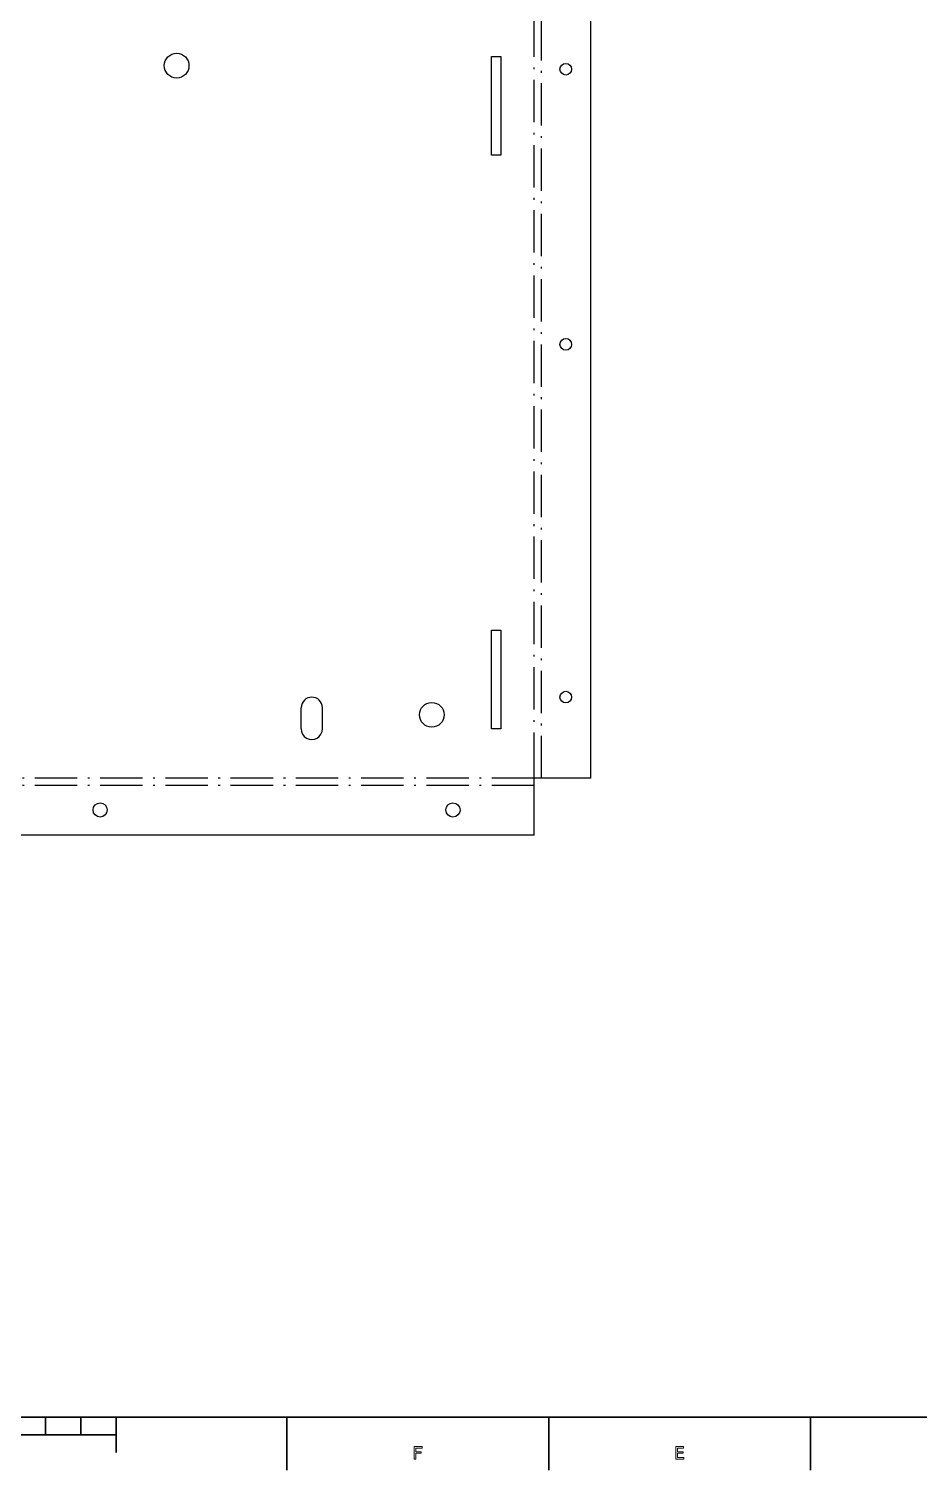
# Model space of a CAD drawing. Extents: x 0 to 1189, y 0 to 841.
# Drawn here: x 669.8 to 922.1, y 5 to 413.6 of the extents above; entities that cross this region are included whole.
import ezdxf

# ---------------------------------------------------------------- set-up
doc = ezdxf.new("R2010")
doc.units = 0
doc.linetypes.add('DASHDOT', pattern=[18.5, 12, -3, 0.5, -3])

msp = doc.modelspace()

# ---------------------------------------------------------------- linework, layer by layer
at = {"color": 1, "linetype": 'DASHDOT'}
for p, q in [((812.964111, 202.118591), (812.964111, 605.118591)), ((815.045776, 201.118591), (815.045776, 605.118591)), ((812.964111, 201.118591), (340.464111, 201.118591)), ((812.964111, 199.03688), (340.464111, 199.03688))]:
    msp.add_line(p, q, dxfattribs=at)
for p, q in [((829.045776, 201.118591), (829.045776, 605.118591)), ((800.914124, 377.731079), (800.914124, 405.731079)), ((803.514099, 405.731079), (803.514099, 377.731079)), ((800.914124, 215.118591), (800.914124, 243.118591)), ((803.514099, 243.118591), (803.514099, 215.118591)), ((812.964111, 185.036636), (340.464111, 185.036636))]:
    msp.add_line(p, q)
at = {"ltscale": 0.0125}
for p, q in [((800.914124, 405.731079), (801.414124, 405.731079)), ((803.014099, 405.731079), (803.514099, 405.731079)), ((801.414124, 377.731079), (800.914124, 377.731079)), ((803.514099, 377.731079), (803.014099, 377.731079)), ((800.914124, 243.118591), (801.414124, 243.118591)), ((803.014099, 243.118591), (803.514099, 243.118591)), ((801.414124, 215.118591), (800.914124, 215.118591)), ((803.514099, 215.118591), (803.014099, 215.118591))]:
    msp.add_line(p, q, dxfattribs=at)
at = {"ltscale": 0.039999}
for p, q in [((801.414124, 405.731079), (803.014099, 405.731079)), ((803.014099, 377.731079), (801.414124, 377.731079)), ((801.414124, 243.118591), (803.014099, 243.118591)), ((803.014099, 215.118591), (801.414124, 215.118591))]:
    msp.add_line(p, q, dxfattribs=at)
at = {"ltscale": 0.15}
for p, q in [((746.964111, 215.118591), (746.964111, 221.118591)), ((752.964111, 215.118591), (752.964111, 221.118591))]:
    msp.add_line(p, q, dxfattribs=at)
at = {"ltscale": 0.025}
msp.add_line((812.964111, 201.118591), (812.964111, 202.118591), dxfattribs=at)
at = {"ltscale": 0.052042}
msp.add_line((815.045776, 201.118591), (812.964111, 201.118591), dxfattribs=at)
at = {"ltscale": 0.052043}
msp.add_line((812.964111, 199.03688), (812.964111, 201.118591), dxfattribs=at)
at = {"ltscale": 0.35}
msp.add_line((829.045776, 201.118591), (815.045776, 201.118591), dxfattribs=at)
at = {"ltscale": 0.350006}
msp.add_line((812.964111, 185.036636), (812.964111, 199.03688), dxfattribs=at)
at = {"color": 7, "lineweight": 35}
for p, q in [((20, 20), (1169, 20)), ((494.5, 15), (694.5, 15))]:
    msp.add_line(p, q, dxfattribs=at)
at = {"color": 7, "lineweight": 35, "ltscale": 0.125}
for p, q in [((674.5, 20), (674.5, 15)), ((684.5, 20), (684.5, 15))]:
    msp.add_line(p, q, dxfattribs=at)
at = {"color": 7, "lineweight": 35, "ltscale": 0.25}
msp.add_line((694.5, 20), (694.5, 10), dxfattribs=at)
at = {"color": 7, "lineweight": 35, "ltscale": 0.375}
for p, q in [((742.900024, 20), (742.900024, 5)), ((817.099976, 20), (817.099976, 5)), ((891.299988, 20), (891.299988, 5))]:
    msp.add_line(p, q, dxfattribs=at)
at = {"color": 7, "lineweight": 13}
for points in [[(778.966125, 8.166786), (779.435181, 8.166786), (779.435181, 9.775576), (780.907776, 9.775576), (780.907776, 10.194164), (779.435181, 10.194164), (779.435181, 11.243155), (781.245667, 11.243155), (781.245667, 11.666786), (778.966125, 11.666786)], [(853.14093, 8.166786), (855.359985, 8.166786), (855.359985, 8.590417), (853.604919, 8.590417), (853.604919, 9.775576), (855.168335, 9.775576), (855.168335, 10.194164), (853.604919, 10.194164), (853.604919, 11.243155), (855.319641, 11.243155), (855.319641, 11.666786), (853.14093, 11.666786)]]:
    msp.add_lwpolyline(points, close=True, dxfattribs=at)
for centre, radius in [((711.652893, 403.118591), 3.5), ((821.945801, 402.118591), 1.65), ((821.945801, 324.118591), 1.65), ((821.945801, 224.118591), 1.65), ((783.964111, 219.118591), 3.5), ((689.964111, 192.136887), 2), ((789.964111, 192.136887), 2)]:
    msp.add_circle(centre, radius)
for centre, start, end in [((749.964111, 221.118591), 0, 179.999995), ((749.964111, 215.118591), 179.999995, 360)]:
    msp.add_arc(centre, 3, start, end)

doc.saveas('drawing.dxf')
